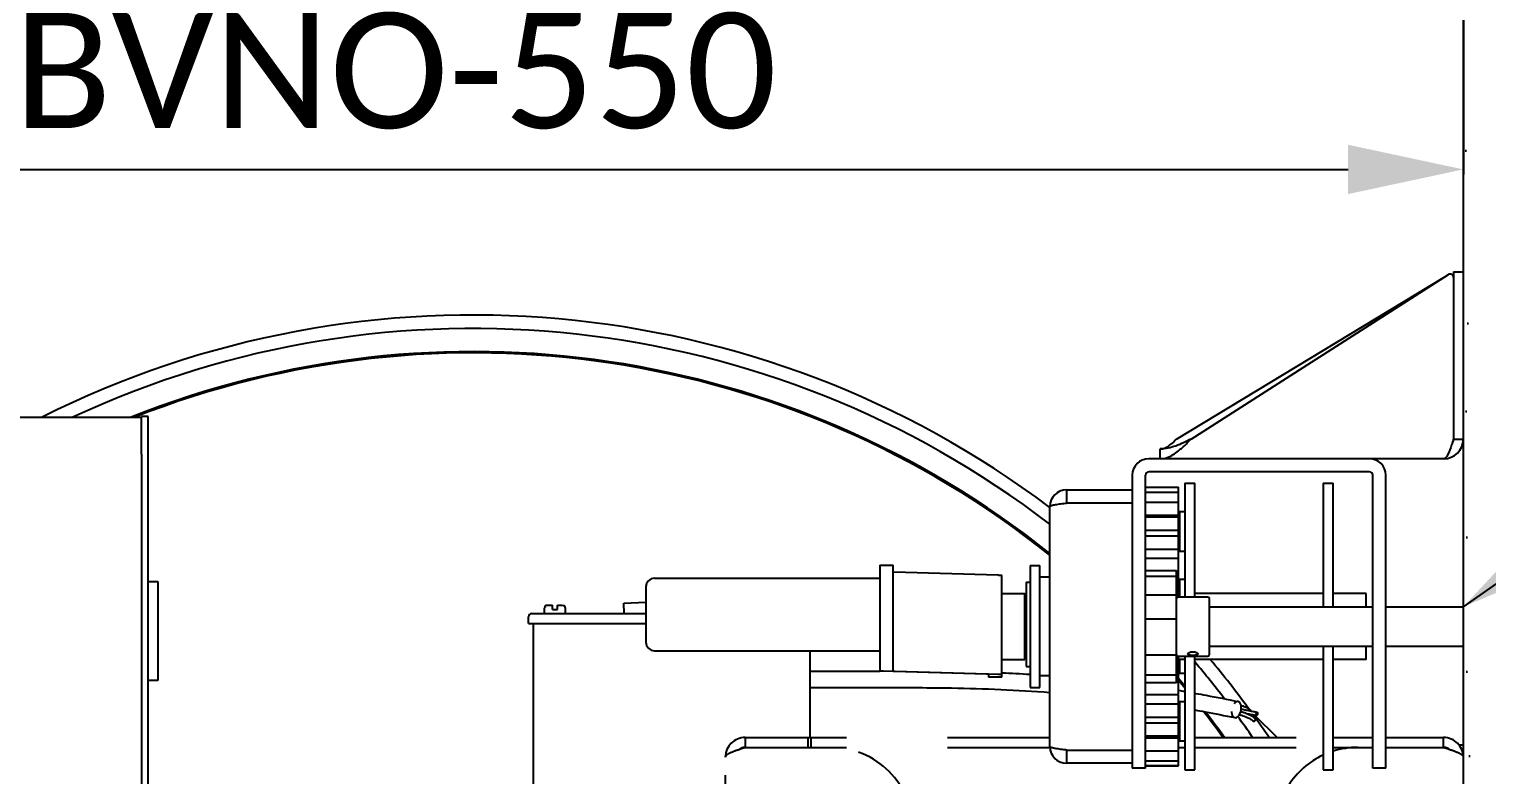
# Model space of a CAD drawing. Header units: millimetres. Extents: x 11802 to 19889, y -472 to 9054.
# Drawn here: x 16536.9 to 16979.4, y 3457 to 3683.4 of the extents above; entities that cross this region are included whole.
import ezdxf

# ---------------------------------------------------------------- set-up
doc = ezdxf.new("R2010")
doc.units = ezdxf.units.MM
doc.header["$LTSCALE"] = 307.34
doc.header["$PDMODE"] = 3
doc.header["$PDSIZE"] = 8
doc.linetypes.add('DOT', pattern=[0.2, 0.1, -0.1])
doc.layers.get('0').update_dxf_attribs({"linetype": 'CONTINUOUS'})
doc.layers.get('Defpoints').update_dxf_attribs({"linetype": 'CONTINUOUS'})
doc.styles.get("Standard").update_dxf_attribs({"font": 'calibri.ttf'})
doc.dimstyles.new('DIMSTYLE_2', dxfattribs={"dimtxt": 35, "dimasz": 35, "dimexe": 1.5, "dimexo": 1, "dimgap": 0.875, "dimtad": 1, "dimdec": 0, "dimdsep": 46, "dimtxsty": 'Standard', "dimblk": '_FILLED', "dimblk1": '_FILLED', "dimblk2": '_FILLED', "dimcen": 0.09, "dimazin": 2, "dimtp": 0.01, "dimtm": 0.01, "dimtfac": 1, "dimtdec": 0, "dimtofl": 0, "dimtmove": 0, "dimatfit": 3, "dimldrblk": '_FILLED', "dimfxl": 1, "dimtolj": 1, "dimarcsym": 0})
doc.dimstyles.get("Standard").update_dxf_attribs({"dimtxt": 35, "dimasz": 35, "dimexe": 1.5, "dimexo": 1, "dimtad": 1, "dimdsep": 46, "dimtxsty": 'Standard', "dimblk": '_FILLED', "dimblk1": '_FILLED', "dimblk2": '_FILLED', "dimcen": 0.09, "dimazin": 2, "dimtol": 1, "dimtp": 0.01, "dimtm": 0.01, "dimtfac": 1, "dimtofl": 0, "dimtmove": 0, "dimatfit": 3, "dimldrblk": '_FILLED', "dimfxl": 1, "dimtolj": 1, "dimarcsym": 0})

# ---------------------------------------------------------------- blocks, each defined once
blk = doc.blocks.new('_FILLED')
at = {"color": 0, "linetype": 'ByBlock'}
blk.add_solid([(0, 0), (-1, 0.214), (-1, -0.214)], dxfattribs=at)
blk = doc.blocks.new('*D163')
at = {"color": 0, "linetype": 'Continuous', "lineweight": -2}
for p, q in [((16972.25, 3804.97), (16972.25, 3639.35)), ((16422.2, 3551.96), (16422.2, 3642.35)), ((16457.2, 3640.85), (16937.25, 3640.85))]:
    blk.add_line(p, q, dxfattribs=at)
at = {"layer": 'Defpoints', "color": 0}
for p in [(16972.25, 3805.97), (16972.25, 3640.85), (16422.2, 3550.96)]:
    blk.add_point(p, dxfattribs=at)
at = {"color": 0, "linetype": 'ByBlock', "lineweight": -2, "xscale": 35, "yscale": 35, "zscale": 35, "rotation": 180}
blk.add_blockref('_FILLED', (16422.2, 3640.85), dxfattribs=at)
at = {"color": 0, "linetype": 'ByBlock', "lineweight": -2, "xscale": 35, "yscale": 35, "zscale": 35}
blk.add_blockref('_FILLED', (16972.25, 3640.85), dxfattribs=at)
at = {"color": 0, "insert": (16648.09, 3688.39), "char_height": 35, "attachment_point": 2, "line_spacing_factor": 0.9}
blk.add_mtext('\\A1;BVNO-{\\A1;550}', dxfattribs=at)
blk = doc.blocks.new('*D164')
at = {"color": 0, "linetype": 'Continuous', "lineweight": -2}
for p, q in [((16972.25, 3804.97), (16972.25, 3744.5)), ((16343.6, 3267.72), (16343.6, 3747.5)), ((16378.6, 3746), (16937.25, 3746))]:
    blk.add_line(p, q, dxfattribs=at)
at = {"layer": 'Defpoints', "color": 0}
for p in [(16972.25, 3805.97), (16972.25, 3746), (16343.6, 3266.72)]:
    blk.add_point(p, dxfattribs=at)
at = {"color": 0, "linetype": 'ByBlock', "lineweight": -2, "xscale": 35, "yscale": 35, "zscale": 35}
for p, rotation in [((16343.6, 3746), 179.9999902335), ((16972.25, 3746), 359.9999902334998)]:
    blk.add_blockref('_FILLED', p, dxfattribs=dict(at, rotation=rotation))
at = {"color": 0, "insert": (16648.09, 3793.54), "char_height": 35, "attachment_point": 2, "rotation": 360, "line_spacing_factor": 0.9}
blk.add_mtext('\\A1;AFU-630', dxfattribs=at)
blk = doc.blocks.new('*D379')
at = {"color": 0, "linetype": 'Continuous', "lineweight": -2}
for p, q in [((16107.81, 3441.04), (16107.81, 3870.15)), ((16142.81, 3868.65), (16937.25, 3868.65)), ((16972.25, 3690.6), (16972.25, 3870.15))]:
    blk.add_line(p, q, dxfattribs=at)
at = {"layer": 'Defpoints', "color": 0}
for p in [(16972.25, 3868.65), (16972.25, 3689.6), (16107.81, 3440.04)]:
    blk.add_point(p, dxfattribs=at)
at = {"color": 0, "linetype": 'ByBlock', "lineweight": -2, "xscale": 35, "yscale": 35, "zscale": 35, "rotation": 180}
blk.add_blockref('_FILLED', (16107.81, 3868.65), dxfattribs=at)
at = {"color": 0, "linetype": 'ByBlock', "lineweight": -2, "xscale": 35, "yscale": 35, "zscale": 35}
blk.add_blockref('_FILLED', (16972.25, 3868.65), dxfattribs=at)
at = {"color": 0, "insert": (16540.03, 3887.45), "char_height": 35, "attachment_point": 5}
blk.add_mtext('\\A1;\\A1;864', dxfattribs=at)

msp = doc.modelspace()

# ---------------------------------------------------------------- hatches: boundary and pattern name
at = {"linetype": 'ByBlock', "lineweight": 30}
h = msp.add_hatch(dxfattribs=at)
h.set_pattern_fill('AR-SAND', color=256, angle=90)
h.set_pattern_definition([(127.5, (17718.592, -3718.956), (-48.94132, -1.60003), [0, -38.608, 0, -43.18, 0, -41.275]), (97.5, (17718.59, -3718.956), (-71.6825, 44.95233), [0, -20.828, 0, -34.798, 0, -13.335]), (57.5, (17718.59, -3750.2), (-0.14372, 79.09924), [0, -12.7, 0, -45.72, 0, -59.69]), (47.5, (17718.59, -3750.2), (-22.29293, 76.35565), [0, -6.35, 0, -29.972, 0, -34.29])])
h.paths.add_polyline_path([(17146.62104, 3805.93432), (17146.62104, 3764.36837), (17146.62104, 3414.36837), (16971.62104, 3414.36837), (16971.62104, 3805.93432)])

# ---------------------------------------------------------------- linework, layer by layer
at = {"color": 0, "linetype": 'Continuous'}
for p, q in [((16972.24996, 1431.87286), (16972.24996, 3805.97267)), ((16885.2115, 3558.97267), (16966.14082, 3607.90287)), ((16889.63178, 3558.97267), (16967.71119, 3608.90718)), ((16969.24996, 3609.78267), (16969.24996, 3558.97267)), ((16969.24996, 3609.78267), (16972.24996, 3609.78267)), ((16571.0102, 3565.56194), (16457.0102, 3565.56194)), ((16571.0102, 3554.35202), (16571.0102, 3565.85366)), ((16573.0102, 3565.85366), (16571.0102, 3565.85366)), ((16573.0102, 3150.05923), (16573.0102, 3565.85366)), ((16969.24996, 3558.97267), (16972.24996, 3558.97267)), ((16571.0102, 3554.35202), (16571.0102, 3150.06109)), ((16966.24996, 3552.97267), (16876.74996, 3552.97267)), ((16880.24996, 3552.97267), (16880.24996, 3555.97267)), ((16943.74996, 3548.97267), (16876.74996, 3548.97267)), ((16871.74996, 3547.97267), (16871.74996, 3458.97267)), ((16875.74996, 3458.97267), (16875.74996, 3547.97267)), ((16875.74996, 3544.36662), (16885.74996, 3544.36662)), ((16885.74996, 3529.59353), (16885.74996, 3544.36662)), ((16887.74996, 3545.52267), (16887.74996, 3511.02267)), ((16887.74996, 3545.52267), (16890.74996, 3545.52267)), ((16890.74996, 3511.02267), (16890.74996, 3545.52267)), ((16929.74996, 3545.52267), (16929.74996, 3508.02267)), ((16929.74996, 3545.52267), (16932.74996, 3545.52267)), ((16932.74996, 3508.02267), (16932.74996, 3545.52267)), ((16944.74996, 3458.97267), (16944.74996, 3547.97267)), ((16948.74996, 3458.97267), (16948.74996, 3547.97267)), ((16851.74996, 3543.52267), (16851.74996, 3539.52267)), ((16851.74996, 3543.52267), (16871.74996, 3543.52267)), ((16875.74996, 3542.85692), (16885.74996, 3542.85692)), ((16875.74996, 3539.7972), (16885.74996, 3539.7972)), ((16846.74996, 3465.52267), (16846.74996, 3538.52267)), ((16851.48326, 3539.48597), (16851.74996, 3539.51984)), ((16871.74996, 3539.51984), (16851.74996, 3539.51984)), ((16875.74996, 3535.89212), (16885.74996, 3535.89212)), ((16875.74996, 3535.30504), (16885.74996, 3535.30504)), ((16886.04996, 3536.86717), (16886.04996, 3524.86717)), ((16887.74996, 3536.86717), (16886.04996, 3536.86717)), ((16875.74996, 3531.2762), (16885.74996, 3531.2762)), ((16875.74996, 3529.55307), (16885.74996, 3529.55307)), ((16885.74996, 3511.02267), (16885.74996, 3529.55307)), ((16875.74996, 3525.53609), (16885.74996, 3525.53609)), ((16875.74996, 3522.76234), (16885.74996, 3522.76234)), ((16887.74996, 3524.86717), (16886.04996, 3524.86717)), ((16795.14996, 3520.69985), (16795.14996, 3488.53323)), ((16795.14996, 3520.69985), (16799.14996, 3520.69985)), ((16799.14996, 3488.53323), (16799.14996, 3520.69985)), ((16831.0625, 3517.58341), (16799.36746, 3518.51061)), ((16832.14996, 3486.68651), (16832.14996, 3517.51094)), ((16840.74996, 3520.52267), (16840.74996, 3483.52267)), ((16840.74996, 3520.52267), (16843.74996, 3520.52267)), ((16843.74996, 3483.52267), (16843.74996, 3520.52267)), ((16875.74996, 3519.02267), (16885.14996, 3519.02267)), ((16885.14996, 3504.30651), (16885.14996, 3519.02267)), ((16885.14996, 3518.89237), (16885.74996, 3518.89237)), ((16573.0102, 3515.66943), (16576.0102, 3515.66943)), ((16576.0102, 3515.66943), (16576.0102, 3485.66943)), ((16724.14996, 3514.09985), (16724.14996, 3497.29985)), ((16726.74996, 3516.69985), (16795.14996, 3516.69985)), ((16839.54996, 3515.51877), (16839.54996, 3489.92607)), ((16839.54996, 3515.51877), (16840.74996, 3515.51877)), ((16846.74996, 3517.02267), (16843.74996, 3517.02267)), ((16885.14996, 3517.25554), (16875.74996, 3517.25554)), ((16885.14996, 3515.4269), (16885.74996, 3515.4269)), ((16886.04996, 3516.26858), (16886.04996, 3511.02267)), ((16887.74996, 3516.26858), (16886.04996, 3516.26858)), ((16717.39243, 3509.13989), (16724.14996, 3509.39833)), ((16717.51356, 3505.97267), (16717.39243, 3509.13989)), ((16832.14996, 3512.02267), (16839.14996, 3512.02267)), ((16839.14996, 3492.02267), (16839.14996, 3512.02267)), ((16839.14996, 3511.52267), (16839.54996, 3511.52267)), ((16885.14996, 3511.54185), (16875.74996, 3511.54185)), ((16885.14996, 3511.60036), (16885.74996, 3511.60036)), ((16885.64996, 3511.02267), (16894.64996, 3511.02267)), ((16886.04996, 3512.02267), (16885.74996, 3512.02267)), ((16929.74996, 3512.02267), (16890.74996, 3512.02267)), ((16895.14996, 3493.52267), (16895.14996, 3510.52267)), ((16942.74996, 3512.02267), (16932.74996, 3512.02267)), ((16942.74996, 3508.02267), (16942.74996, 3512.02267)), ((16688.5102, 3502.97267), (16688.5102, 3504.97267)), ((16689.5102, 3505.97267), (16724.14996, 3505.97267)), ((16693.2602, 3507.17267), (16693.2602, 3505.97267)), ((16693.2602, 3507.17267), (16693.34793, 3507.17267)), ((16693.34793, 3507.17267), (16693.34793, 3507.67267)), ((16694.17782, 3508.47267), (16695.7602, 3508.47267)), ((16695.7602, 3507.17267), (16695.7602, 3508.47267)), ((16695.7602, 3507.17267), (16697.2602, 3507.17267)), ((16697.2602, 3507.17267), (16697.2602, 3508.47267)), ((16697.2602, 3508.47267), (16698.84258, 3508.47267)), ((16699.67248, 3507.67267), (16699.67248, 3507.17267)), ((16699.67248, 3507.17267), (16699.7602, 3507.17267)), ((16699.7602, 3505.97267), (16699.7602, 3507.17267)), ((16885.14996, 3504.27827), (16875.74996, 3504.27827)), ((16885.14996, 3485.02267), (16885.14996, 3504.27827)), ((16895.14996, 3508.02267), (16944.74996, 3508.02267)), ((16948.74996, 3508.02267), (16972.24996, 3508.02267)), ((16688.5102, 3502.97267), (16724.14996, 3502.97267)), ((16690.0102, 3437.87141), (16690.0102, 3502.97267)), ((16895.14996, 3496.02267), (16944.74996, 3496.02267)), ((16929.74996, 3496.02267), (16929.74996, 3458.52267)), ((16932.74996, 3458.52267), (16932.74996, 3496.02267)), ((16942.74996, 3492.02267), (16942.74996, 3496.02267)), ((16948.74996, 3496.02267), (16972.24996, 3496.02267)), ((16726.74996, 3494.69985), (16795.14996, 3494.69985)), ((16774.0102, 3468.33236), (16774.0102, 3494.69985)), ((16832.14996, 3492.02267), (16839.14996, 3492.02267)), ((16839.14996, 3492.52267), (16839.54996, 3492.52267)), ((16885.14996, 3493.32367), (16875.74996, 3493.32367)), ((16885.14996, 3492.52523), (16885.74996, 3492.52523)), ((16885.64996, 3493.02267), (16894.64996, 3493.02267)), ((16885.74996, 3481.36008), (16885.74996, 3493.02267)), ((16887.74996, 3492.02267), (16885.74996, 3492.02267)), ((16886.04996, 3492.02267), (16886.04996, 3487.77676)), ((16887.74996, 3493.02267), (16887.74996, 3458.52267)), ((16890.74996, 3458.52267), (16890.74996, 3493.02267)), ((16929.74996, 3492.02267), (16890.74996, 3492.02267)), ((16942.74996, 3492.02267), (16932.74996, 3492.02267)), ((16774.0102, 3488.47241), (16795.14996, 3488.47213)), ((16827.93247, 3487.53356), (16796.23743, 3488.46076)), ((16799.36746, 3488.51874), (16831.0625, 3487.59153)), ((16828.14996, 3487.51907), (16828.14996, 3486.68651)), ((16832.14996, 3486.68651), (16828.14996, 3486.68651)), ((16839.54996, 3489.92607), (16840.74996, 3489.92607)), ((16846.74996, 3487.02267), (16843.74996, 3487.02267)), ((16885.14996, 3487.24723), (16875.74996, 3487.24723)), ((16885.14996, 3488.69625), (16885.74996, 3488.69625)), ((16887.74996, 3487.77676), (16886.04996, 3487.77676)), ((16576.0102, 3485.66943), (16573.0102, 3485.66943)), ((16774.0102, 3483.47241), (16806.8749, 3483.47197)), ((16840.74996, 3483.52267), (16843.74996, 3483.52267)), ((16875.74996, 3485.02267), (16885.14996, 3485.02267)), ((16885.14996, 3485.22778), (16885.74996, 3485.22778)), ((16885.74996, 3482.59779), (16885.90326, 3482.57294)), ((16885.75963, 3482.60301), (16885.91354, 3482.57848)), ((16875.74996, 3481.36008), (16885.74996, 3481.36008)), ((16875.74996, 3478.57575), (16885.74996, 3478.57575)), ((16885.74996, 3474.55962), (16885.74996, 3481.23011)), ((16886.04996, 3479.17818), (16886.04996, 3467.17818)), ((16887.74996, 3479.17818), (16886.04996, 3479.17818)), ((16890.74996, 3481.76872), (16890.89758, 3481.74278)), ((16890.76012, 3481.77379), (16890.9084, 3481.74816)), ((16875.74996, 3474.55962), (16885.74996, 3474.55962)), ((16885.74996, 3477.53267), (16886.04996, 3477.48401)), ((16885.74996, 3459.68639), (16885.74996, 3474.50457)), ((16885.76201, 3477.53888), (16886.06229, 3477.49034)), ((16904.84176, 3477.00754), (16904.99557, 3476.97525)), ((16904.99557, 3476.97525), (16905.36058, 3476.89879)), ((16906.22274, 3475.69815), (16906.56816, 3475.62689)), ((16906.42531, 3476.67742), (16906.76979, 3476.60635)), ((16906.76979, 3476.60635), (16907.10912, 3476.53665)), ((16907.10912, 3476.53665), (16907.44294, 3476.46837)), ((16907.24248, 3475.48866), (16907.57145, 3475.42167)), ((16907.44294, 3476.46837), (16907.77117, 3476.40153)), ((16907.57145, 3475.42167), (16907.89482, 3475.35613)), ((16907.77117, 3476.40153), (16907.87064, 3476.38133)), ((16907.87064, 3476.38133), (16908.09372, 3476.33615)), ((16907.89482, 3475.35613), (16908.21251, 3475.29205)), ((16908.09372, 3476.33615), (16908.41048, 3476.27226)), ((16908.21251, 3475.29205), (16908.52443, 3475.22944)), ((16908.41048, 3476.27226), (16908.72136, 3476.20986)), ((16908.86382, 3475.16172), (16915.69318, 3468.33236)), ((16875.74996, 3472.82477), (16885.74996, 3472.82477)), ((16875.74996, 3468.79534), (16885.74996, 3468.79534)), ((16773.24996, 3468.33236), (16773.24996, 3465.33236)), ((16774.31062, 3465.33236), (16774.31062, 3468.33236)), ((16851.74996, 3464.5255), (16851.48327, 3464.55938)), ((16851.74996, 3464.5255), (16871.74996, 3464.5255)), ((16851.74996, 3464.52267), (16851.74996, 3460.52267)), ((16875.74996, 3468.19585), (16885.74996, 3468.19585)), ((16885.74996, 3468.33236), (16886.04996, 3468.33236)), ((16885.74996, 3465.33236), (16887.74996, 3465.33236)), ((16887.74996, 3467.17818), (16886.04996, 3467.17818)), ((16932.74996, 3468.33236), (16944.74996, 3468.33236)), ((16932.74996, 3465.33236), (16944.74996, 3465.33236)), ((16871.74996, 3460.52267), (16851.74996, 3460.52267)), ((16875.74996, 3464.28874), (16885.74996, 3464.28874)), ((16875.74996, 3461.21303), (16885.74996, 3461.21303)), ((16875.74996, 3458.97267), (16871.74996, 3458.97267)), ((16885.74996, 3459.77989), (16875.74996, 3459.77989)), ((16875.74996, 3459.68851), (16885.74996, 3459.68851)), ((16875.74996, 3459.68639), (16885.74996, 3459.68639)), ((16887.74996, 3458.52267), (16890.74996, 3458.52267)), ((16929.74996, 3458.52267), (16932.74996, 3458.52267)), ((16948.74996, 3458.97267), (16944.74996, 3458.97267))]:
    msp.add_line(p, q, dxfattribs=at)
at = {"color": 0, "linetype": 'DOT'}
for p, q in [((16754.24996, 3468.33236), (16754.24996, 3465.33236)), ((16754.24996, 3468.33236), (16846.74996, 3468.33236)), ((16754.24996, 3465.33236), (16846.74996, 3465.33236)), ((16890.74996, 3468.33236), (16929.74996, 3468.33236)), ((16890.74996, 3465.33236), (16929.74996, 3465.33236)), ((16948.74996, 3468.33236), (16966.24996, 3468.33236)), ((16948.74996, 3465.33236), (16966.24996, 3465.33236)), ((16966.24996, 3465.33236), (16966.24996, 3468.33236)), ((16967.24996, 3465.01215), (16967.24996, 3465.15427)), ((16972.24996, 3465.97267), (16971.01207, 3465.97267)), ((16748.24996, 3180.33236), (16748.24996, 3462.33236))]:
    msp.add_line(p, q, dxfattribs=at)
at = {"color": 0, "linetype": 'Continuous'}
for points in [[(16909.16437, 3473.75703), (16909.1675, 3473.78077), (16909.16947, 3473.80431), (16909.17028, 3473.82765), (16909.16991, 3473.85088), (16909.16838, 3473.87392), (16909.16572, 3473.89647), (16909.16196, 3473.91846), (16909.15706, 3473.93997), (16909.15104, 3473.961)], [(16909.9025, 3475.44492), (16909.90485, 3475.45551), (16909.90703, 3475.46614), (16909.90902, 3475.4768), (16909.91083, 3475.4875), (16909.91245, 3475.49824), (16909.9139, 3475.50899), (16909.91515, 3475.51974), (16909.91622, 3475.5305), (16909.91711, 3475.54127)]]:
    msp.add_lwpolyline(points, dxfattribs=at)
for centre, radius, start, end in [((16968.24996, 3608.06473), 1, 0, 122.6003336), ((16671.71097, 3305.02107), 291.6, 53.1065922, 116.6622428), ((16671.71097, 3305.02107), 287.5, 52.4904448, 115.0007567), ((16671.71097, 3305.02107), 280.49174, 51.3826797, 111.7140731), ((16671.71097, 3305.02107), 280.1, 51.3193882, 111.5170626), ((16966.24996, 3558.97267), 6, 270, 0), ((16966.24996, 3558.97267), 3, 324.2298534, 0), ((16876.74996, 3547.97267), 5, 90, 180), ((16943.74996, 3547.97267), 5, 0, 90), ((16876.74996, 3547.97267), 1, 90, 180), ((16943.74996, 3547.97267), 1, 0, 90), ((16851.74996, 3538.52267), 5, 90, 180), ((16726.74996, 3514.09985), 2.6, 90, 180), ((16885.64996, 3510.52267), 0.5, 90, 180), ((16894.64996, 3510.52267), 0.5, 0, 90), ((16689.5102, 3504.97267), 1, 90, 180), ((16726.74996, 3497.29985), 2.6, 180, 270), ((16885.64996, 3493.52267), 0.5, 180, 270), ((16671.71097, 3305.02107), 287.5, 37.5332793, 40.3511982), ((16894.64996, 3493.52267), 0.5, 270, 0), ((16671.71097, 3305.02107), 291.6, 36.1843121, 39.8983289), ((16807.75222, 2948.91224), 539.54239, 86.4935173, 87.4059938), ((16671.71097, 3305.02107), 280.1, 39.5196463, 40.1535211), ((16671.71097, 3305.02107), 280.49174, 39.6152747, 40.2482642), ((16824.1485, 3095.44669), 392.02799, 80.6616324, 80.9351292), ((16903.43834, 3470.24603), 7.85639, 74.8020832, 79.1345583), ((16671.71097, 3305.02107), 280.1, 35.6736078, 37.6922644), ((16671.71097, 3305.02107), 280.49174, 35.6163661, 37.60243), ((16671.71097, 3305.02107), 287.5, 34.6221115, 36.1669412), ((16901.93764, 3461.79337), 13.54938, 78.0645397, 80.3646135), ((16902.00028, 3462.10458), 14.23193, 78.051315, 79.2651457), ((16902.15738, 3462.84568), 12.47436, 76.5770311, 78.0524402), ((16900.55754, 3477.41282), 4.30277, 351.8751439, 353.9213714), ((16902.15794, 3462.84714), 13.47282, 76.5766401, 78.0534483), ((16902.33709, 3463.59817), 11.70071, 75.0412781, 76.577588), ((16902.34019, 3463.61044), 12.68807, 75.0372732, 76.5769992), ((17002.88893, 3943.2994), 476.48852, 258.1891494, 258.3199176), ((16902.59505, 3464.55322), 11.71145, 72.4316769, 75.0509713), ((16905.46489, 3474.57785), 3.00903, 38.249353, 41.5686757), ((16905.51378, 3474.61698), 2.94641, 37.3737806, 38.2403025), ((16671.71097, 3305.02107), 291.6, 34.0612406, 35.7106048), ((16964.35426, 3754.05865), 284.36366, 258.6774259, 258.8623665), ((16964.35048, 3754.03956), 283.3442, 258.6775412, 258.8623608), ((16851.74996, 3465.52267), 5, 180, 270), ((16940.24996, 3440.33236), 25, 90, 107.467098)]:
    msp.add_arc(centre, radius, start, end, dxfattribs=at)
at = {"color": 0, "linetype": 'DOT'}
for centre, radius, start, end in [((16754.24996, 3462.33236), 6, 90, 180), ((16754.24996, 3462.33236), 3, 90, 125.5231146), ((16780.24996, 3440.33236), 25, 0, 90), ((16966.24996, 3462.33236), 6, 0, 90), ((16966.24996, 3462.33236), 3, 54.4769777, 89.9670411), ((16940.24996, 3440.33236), 25, 114.8447843, 180)]:
    msp.add_arc(centre, radius, start, end, dxfattribs=at)
at = {"color": 0, "linetype": 'Continuous'}
for points, knots in [([(16880.24996, 3555.97267), (16881.12723, 3555.97267), (16883.04299, 3556.84324), (16884.42261, 3558.2234), (16885.2115, 3558.97267)], [0, 0, 0, 0, 0.446384229, 1, 1, 1, 1]), ([(16889.63178, 3558.97267), (16888.09827, 3558.20241), (16885.14948, 3556.69906), (16881.84079, 3555.97267), (16880.24996, 3555.97267)], [0, 0, 0, 0, 0.518938562, 1, 1, 1, 1]), ([(16886.50451, 3555.97267), (16886.76904, 3556.20281), (16887.84101, 3557.17191), (16888.85989, 3558.19724), (16889.63178, 3558.97267)], [0, 0, 0, 0, 0.242691491, 1, 1, 1, 1]), ([(16880.24996, 3552.97267), (16881.32627, 3552.97267), (16883.67567, 3553.67757), (16885.54348, 3555.13662), (16886.50451, 3555.97267)], [0, 0, 0, 0, 0.457984662, 1, 1, 1, 1]), ([(16968.68356, 3557.21924), (16968.33598, 3556.17497), (16967.85067, 3554.78547), (16967.016, 3553.33287), (16966.47637, 3552.97267), (16966.24996, 3552.97267)], [0, 0, 0, 0, 0.654218478, 0.865416835, 1, 1, 1, 1]), ([(16846.74996, 3538.52267), (16846.74996, 3538.57271), (16846.88176, 3538.68791), (16847.14974, 3538.7818), (16847.58578, 3538.90222), (16848.43176, 3539.06742), (16849.75047, 3539.26478), (16850.87279, 3539.40835), (16851.48326, 3539.48597)], [0, 0, 0, 0, 0.030740578, 0.090499142, 0.182412012, 0.304405792, 0.621932037, 1, 1, 1, 1]), ([(16799.36746, 3518.51061), (16799.31358, 3518.51218), (16799.2672, 3518.5343), (16799.14996, 3518.50628), (16799.14996, 3518.5251)], [0, 0, 0, 0, 0.741209108, 1, 1, 1, 1]), ([(16832.14996, 3517.51094), (16832.14996, 3517.5353), (16832.00391, 3517.5216), (16831.84513, 3517.56336), (16831.47808, 3517.56517), (16831.21766, 3517.57887), (16831.0625, 3517.58341)], [0, 0, 0, 0, 0.066953866, 0.259375087, 0.573430152, 1, 1, 1, 1]), ([(16693.45278, 3508.06324), (16693.45275, 3508.02501), (16693.47274, 3507.93791), (16693.51928, 3507.86314), (16693.54865, 3507.82424)], [0, 0, 0, 0, 0.439565384, 1, 1, 1, 1]), ([(16693.49563, 3508.2035), (16693.48226, 3508.18297), (16693.46028, 3508.13791), (16693.4528, 3508.08815), (16693.45278, 3508.06324)], [0, 0, 0, 0, 0.495796919, 1, 1, 1, 1]), ([(16693.61605, 3508.31938), (16693.59194, 3508.30338), (16693.54739, 3508.269), (16693.5104, 3508.22617), (16693.49563, 3508.2035)], [0, 0, 0, 0, 0.516824591, 1, 1, 1, 1]), ([(16693.74898, 3508.38834), (16693.72538, 3508.37872), (16693.67983, 3508.358), (16693.63646, 3508.33293), (16693.61605, 3508.31938)], [0, 0, 0, 0, 0.509851324, 1, 1, 1, 1]), ([(16694.17782, 3508.47267), (16694.1075, 3508.47267), (16693.96124, 3508.45653), (16693.81934, 3508.417), (16693.74898, 3508.38834)], [0, 0, 0, 0, 0.480704726, 1, 1, 1, 1]), ([(16699.0853, 3508.30877), (16699.07362, 3508.30168), (16699.04992, 3508.28598), (16699.02735, 3508.26872), (16699.01592, 3508.25943)], [0, 0, 0, 0, 0.481292193, 1, 1, 1, 1]), ([(16699.26161, 3508.36438), (16699.23312, 3508.3644), (16699.17071, 3508.3537), (16699.11413, 3508.32626), (16699.0853, 3508.30877)], [0, 0, 0, 0, 0.457944634, 1, 1, 1, 1]), ([(16699.40453, 3508.31994), (16699.38356, 3508.33374), (16699.33773, 3508.35649), (16699.28695, 3508.36436), (16699.26161, 3508.36438)], [0, 0, 0, 0, 0.497662161, 1, 1, 1, 1]), ([(16699.51984, 3508.20129), (16699.50376, 3508.22495), (16699.46932, 3508.26868), (16699.42692, 3508.3052), (16699.40453, 3508.31994)], [0, 0, 0, 0, 0.516107363, 1, 1, 1, 1]), ([(16699.58899, 3508.07237), (16699.57929, 3508.09523), (16699.55839, 3508.13943), (16699.53333, 3508.18146), (16699.51984, 3508.20129)], [0, 0, 0, 0, 0.508733816, 1, 1, 1, 1]), ([(16699.63298, 3507.94546), (16699.62698, 3507.96711), (16699.61372, 3508.00993), (16699.59771, 3508.05181), (16699.58899, 3508.07237)], [0, 0, 0, 0, 0.501526207, 1, 1, 1, 1]), ([(16699.67248, 3507.67267), (16699.67248, 3507.7167), (16699.66479, 3507.8088), (16699.64581, 3507.89916), (16699.63298, 3507.94546)], [0, 0, 0, 0, 0.478184983, 1, 1, 1, 1]), ([(16888.64996, 3493.70465), (16888.64996, 3493.7922), (16888.73968, 3493.93239), (16888.90877, 3494.0691), (16889.17416, 3494.22153), (16889.59267, 3494.35601), (16890.14993, 3494.41374), (16890.7072, 3494.35602), (16891.12572, 3494.22155), (16891.39112, 3494.06912), (16891.56023, 3493.93241), (16891.64996, 3493.79222), (16891.64996, 3493.70467)], [0, 0, 0, 0, 0.074977691, 0.126899469, 0.188489373, 0.335035067, 0.49999431, 0.664952713, 0.811499251, 0.873092781, 0.925017808, 1, 1, 1, 1]), ([(16891.64996, 3493.70467), (16891.64997, 3493.66756), (16891.62696, 3493.58665), (16891.53085, 3493.48961), (16891.3876, 3493.4122), (16891.20034, 3493.3506), (16890.97462, 3493.30394), (16890.62095, 3493.25929), (16890.14999, 3493.2406), (16889.67904, 3493.25929), (16889.32536, 3493.30393), (16889.09963, 3493.35059), (16888.91237, 3493.41219), (16888.7691, 3493.48959), (16888.67297, 3493.58663), (16888.64996, 3493.66754), (16888.64996, 3493.70465)], [0, 0, 0, 0, 0.033428767, 0.071803463, 0.119888176, 0.179079156, 0.248780578, 0.327253863, 0.499994024, 0.67273332, 0.751206524, 0.82091005, 0.880104876, 0.92819306, 0.966570193, 1, 1, 1, 1]), ([(16796.23743, 3488.46076), (16796.08226, 3488.4653), (16795.82185, 3488.479), (16795.4548, 3488.48081), (16795.29601, 3488.52257), (16795.14996, 3488.50886), (16795.14996, 3488.53323)], [0, 0, 0, 0, 0.426569848, 0.740624913, 0.933046134, 1, 1, 1, 1]), ([(16799.14996, 3488.53323), (16799.14996, 3488.51441), (16799.2672, 3488.54243), (16799.31358, 3488.52031), (16799.36746, 3488.51874)], [0, 0, 0, 0, 0.258790892, 1, 1, 1, 1]), ([(16828.14996, 3487.51907), (16828.14996, 3487.53789), (16828.03273, 3487.50987), (16827.98635, 3487.53198), (16827.93247, 3487.53356)], [0, 0, 0, 0, 0.258790892, 1, 1, 1, 1]), ([(16831.0625, 3487.59153), (16831.21766, 3487.587), (16831.47808, 3487.5733), (16831.84513, 3487.57149), (16832.00391, 3487.52972), (16832.14996, 3487.54343), (16832.14996, 3487.51907)], [0, 0, 0, 0, 0.426569847, 0.740624913, 0.933046134, 1, 1, 1, 1]), ([(16806.8749, 3483.47197), (16810.22996, 3483.47193), (16823.53207, 3483.35185), (16836.8306, 3482.75821), (16846.75125, 3482.02903)], [0, 0, 0, 0, 0.252213725, 1, 1, 1, 1]), ([(16890.9084, 3481.74816), (16892.01717, 3481.55629), (16896.36042, 3480.78453), (16900.68971, 3479.93354), (16903.90387, 3479.25005)], [0, 0, 0, 0, 0.255084869, 1, 1, 1, 1]), ([(16903.90487, 3479.24976), (16903.57984, 3479.3196), (16903.06356, 3479.07693), (16902.75438, 3478.72401), (16902.66617, 3478.60938)], [0, 0, 0, 0, 0.696821481, 1, 1, 1, 1]), ([(16904.22447, 3479.10469), (16904.17611, 3479.13973), (16904.07407, 3479.2), (16903.96149, 3479.23759), (16903.90487, 3479.24976)], [0, 0, 0, 0, 0.507655948, 1, 1, 1, 1]), ([(16904.8105, 3477.98203), (16904.7892, 3478.10459), (16904.69236, 3478.51714), (16904.46972, 3478.92701), (16904.22447, 3479.10469)], [0, 0, 0, 0, 0.291156452, 1, 1, 1, 1]), ([(16904.84488, 3477.72038), (16904.84084, 3477.76465), (16904.83117, 3477.85212), (16904.81796, 3477.93914), (16904.8105, 3477.98203)], [0, 0, 0, 0, 0.505172617, 1, 1, 1, 1]), ([(16904.85962, 3477.39146), (16904.85962, 3477.44683), (16904.8572, 3477.55662), (16904.84982, 3477.6662), (16904.84488, 3477.72038)], [0, 0, 0, 0, 0.50437213, 1, 1, 1, 1]), ([(16906.03277, 3477.6574), (16906.07767, 3477.64087), (16906.16645, 3477.60696), (16906.25436, 3477.57082), (16906.29776, 3477.5523)], [0, 0, 0, 0, 0.503437831, 1, 1, 1, 1]), ([(16890.76282, 3476.69833), (16891.79478, 3476.51768), (16895.83864, 3475.79193), (16899.87, 3474.99605), (16902.86387, 3474.3594)], [0, 0, 0, 0, 0.254997226, 1, 1, 1, 1]), ([(16901.90812, 3476.21799), (16901.90811, 3475.98852), (16901.95147, 3475.29638), (16902.38344, 3474.46272), (16902.86287, 3474.35969)], [0, 0, 0, 0, 0.318773002, 1, 1, 1, 1]), ([(16903.9122, 3474.78161), (16903.96552, 3474.83589), (16904.06936, 3474.95331), (16904.16192, 3475.07971), (16904.20676, 3475.14641)], [0, 0, 0, 0, 0.486301339, 1, 1, 1, 1]), ([(16904.55824, 3475.82345), (16904.57157, 3475.85717), (16904.5974, 3475.92525), (16904.62144, 3475.99399), (16904.63306, 3476.02864)], [0, 0, 0, 0, 0.498046425, 1, 1, 1, 1]), ([(16904.63306, 3476.02864), (16904.65679, 3476.09936), (16904.70066, 3476.24245), (16904.73725, 3476.38756), (16904.75375, 3476.46072)], [0, 0, 0, 0, 0.498676124, 1, 1, 1, 1]), ([(16904.75375, 3476.46072), (16904.76662, 3476.51776), (16904.79004, 3476.63203), (16904.8089, 3476.74715), (16904.81712, 3476.80471)], [0, 0, 0, 0, 0.501400001, 1, 1, 1, 1]), ([(16904.83612, 3476.95719), (16904.84386, 3477.02993), (16904.85554, 3477.17455), (16904.85962, 3477.3196), (16904.85962, 3477.39146)], [0, 0, 0, 0, 0.504449841, 1, 1, 1, 1]), ([(16906.13007, 3475.71842), (16906.20186, 3475.69566), (16906.34401, 3475.649), (16906.48514, 3475.59937), (16906.55494, 3475.57396)], [0, 0, 0, 0, 0.503467086, 1, 1, 1, 1]), ([(16906.21242, 3474.63445), (16906.25716, 3474.61817), (16906.3458, 3474.58512), (16906.4339, 3474.55067), (16906.47751, 3474.53319)], [0, 0, 0, 0, 0.503286626, 1, 1, 1, 1]), ([(16906.29776, 3477.5523), (16906.3401, 3477.53423), (16906.42378, 3477.49724), (16906.50644, 3477.45801), (16906.54721, 3477.43796)], [0, 0, 0, 0, 0.503296537, 1, 1, 1, 1]), ([(16906.55494, 3475.57396), (16906.60457, 3475.55589), (16906.70305, 3475.51918), (16906.80092, 3475.48089), (16906.84945, 3475.46145)], [0, 0, 0, 0, 0.502563107, 1, 1, 1, 1]), ([(16906.84945, 3475.46145), (16906.89831, 3475.44187), (16906.99521, 3475.40211), (16907.09143, 3475.3607), (16907.13912, 3475.33968)], [0, 0, 0, 0, 0.502478625, 1, 1, 1, 1]), ([(16907.13912, 3475.33968), (16907.1862, 3475.31893), (16907.27953, 3475.27682), (16907.37211, 3475.23306), (16907.41796, 3475.21087)], [0, 0, 0, 0, 0.502495408, 1, 1, 1, 1]), ([(16907.39051, 3476.89257), (16907.41996, 3476.86751), (16907.47779, 3476.8166), (16907.53384, 3476.76371), (16907.56128, 3476.73689)], [0, 0, 0, 0, 0.501911238, 1, 1, 1, 1]), ([(16907.41796, 3475.21087), (16907.46324, 3475.18896), (16907.55295, 3475.14454), (16907.64182, 3475.09847), (16907.68581, 3475.07512)], [0, 0, 0, 0, 0.502499919, 1, 1, 1, 1]), ([(16907.56128, 3476.73689), (16907.58811, 3476.71065), (16907.64071, 3476.6574), (16907.69138, 3476.60231), (16907.71613, 3476.57439)], [0, 0, 0, 0, 0.501464307, 1, 1, 1, 1]), ([(16907.68581, 3475.07512), (16907.72929, 3475.05205), (16907.81537, 3475.00532), (16907.90054, 3474.95692), (16907.94266, 3474.93242)], [0, 0, 0, 0, 0.502468281, 1, 1, 1, 1]), ([(16907.94266, 3474.93242), (16907.98427, 3474.90822), (16908.06663, 3474.85922), (16908.14797, 3474.80857), (16908.18817, 3474.78294)], [0, 0, 0, 0, 0.502392843, 1, 1, 1, 1]), ([(16908.26838, 3473.55182), (16908.27342, 3473.5358), (16908.28628, 3473.50441), (16908.30389, 3473.47546), (16908.31371, 3473.46165)], [0, 0, 0, 0, 0.497913041, 1, 1, 1, 1]), ([(16908.31371, 3473.46165), (16908.32183, 3473.45025), (16908.33953, 3473.42827), (16908.35958, 3473.40842), (16908.37016, 3473.399)], [0, 0, 0, 0, 0.496844522, 1, 1, 1, 1]), ([(16908.37016, 3473.399), (16908.4879, 3473.29421), (16908.90322, 3473.25464), (16909.1367, 3473.58255), (16909.16437, 3473.75703)], [0, 0, 0, 0, 0.471520166, 1, 1, 1, 1]), ([(16908.85236, 3474.29718), (16908.88601, 3474.26886), (16908.9524, 3474.21168), (16909.01741, 3474.15293), (16909.04942, 3474.12329)], [0, 0, 0, 0, 0.501975185, 1, 1, 1, 1]), ([(16909.10571, 3474.05117), (16909.0976, 3474.06257), (16909.07989, 3474.08456), (16909.05984, 3474.10441), (16909.04926, 3474.11383)], [0, 0, 0, 0, 0.496844522, 1, 1, 1, 1]), ([(16909.15104, 3473.961), (16909.14601, 3473.97703), (16909.13314, 3474.00842), (16909.11553, 3474.03737), (16909.10571, 3474.05117)], [0, 0, 0, 0, 0.497913041, 1, 1, 1, 1]), ([(16909.12547, 3475.54128), (16909.12098, 3475.48011), (16909.13262, 3475.35785), (16909.17901, 3475.24348), (16909.21199, 3475.19399)], [0, 0, 0, 0, 0.507707813, 1, 1, 1, 1]), ([(16909.21199, 3475.19399), (16909.23669, 3475.15692), (16909.29694, 3475.09006), (16909.38454, 3475.06405), (16909.42654, 3475.06206)], [0, 0, 0, 0, 0.514403128, 1, 1, 1, 1]), ([(16851.48327, 3464.55938), (16850.87284, 3464.63699), (16849.75056, 3464.78056), (16848.43186, 3464.9779), (16847.58586, 3465.14311), (16847.14978, 3465.26354), (16846.88178, 3465.35742), (16846.74996, 3465.47263), (16846.74996, 3465.52267)], [0, 0, 0, 0, 0.378043612, 0.695573757, 0.81757213, 0.909491359, 0.969257477, 1, 1, 1, 1])]:
    msp.add_open_spline(points, degree=3, knots=knots, dxfattribs=at)
for points in [[(16969.24996, 3558.97267), (16969.06366, 3558.38739), (16968.87754, 3557.80202), (16968.68356, 3557.21924)], [(16905.49792, 3477.82765), (16905.67842, 3477.77839), (16905.85719, 3477.72203), (16906.03277, 3477.6574)], [(16902.86287, 3474.35969), (16903.23145, 3474.28049), (16903.64803, 3474.51265), (16903.9122, 3474.78161)], [(16904.20676, 3475.14641), (16904.34863, 3475.35744), (16904.4648, 3475.58696), (16904.55824, 3475.82345)], [(16905.35731, 3474.90237), (16905.64588, 3474.82523), (16905.93173, 3474.73661), (16906.21242, 3474.63445)], [(16906.47751, 3474.53319), (16906.80212, 3474.40312), (16907.11986, 3474.25283), (16907.42269, 3474.07796)], [(16906.54721, 3477.43796), (16906.8476, 3477.29019), (16907.13556, 3477.10952), (16907.39051, 3476.89257)], [(16906.56816, 3475.62689), (16906.7929, 3475.58063), (16907.01767, 3475.53455), (16907.24248, 3475.48866)], [(16907.42269, 3474.07796), (16907.76072, 3473.88276), (16908.08359, 3473.65475), (16908.37, 3473.38954)], [(16908.18817, 3474.78294), (16908.41948, 3474.63552), (16908.64249, 3474.47378), (16908.85236, 3474.29718)], [(16909.61604, 3476.0205), (16909.41266, 3476.03014), (16909.18595, 3475.83601), (16909.14008, 3475.63763)], [(16909.42654, 3475.06206), (16909.62992, 3475.05242), (16909.85663, 3475.24654), (16909.9025, 3475.44492)], [(16909.91711, 3475.54127), (16909.93093, 3475.72941), (16909.80448, 3476.01156), (16909.61604, 3476.0205)]]:
    msp.add_open_spline(points, degree=3, dxfattribs=at)
at = {"color": 0, "linetype": 'DOT'}
for points, knots in [([(16748.24996, 3462.33236), (16748.24996, 3462.89799), (16750.06183, 3463.96496), (16751.46128, 3464.42161), (16752.50825, 3464.76986)], [0, 0, 0, 0, 0.33890167, 1, 1, 1, 1]), ([(16967.99168, 3464.76986), (16969.03865, 3464.42161), (16970.4381, 3463.96496), (16972.24996, 3462.89799), (16972.24996, 3462.33236)], [0, 0, 0, 0, 0.66109832, 1, 1, 1, 1])]:
    msp.add_open_spline(points, degree=3, knots=knots, dxfattribs=at)
for points in [[(16752.50825, 3464.76986), (16753.08716, 3464.96242), (16753.66861, 3465.14731), (16754.24996, 3465.33236)], [(16966.24996, 3465.33236), (16966.83132, 3465.14731), (16967.41276, 3464.96242), (16967.99168, 3464.76986)]]:
    msp.add_open_spline(points, degree=3, dxfattribs=at)

# ---------------------------------------------------------------- dimensions: what is measured, and where the dimension line sits
at = {"color": 0, "linetype": 'Continuous'}
dim = msp.add_linear_dim(base=(16972.24996, 3868.6472), p1=(16107.8102, 3440.04455), p2=(16972.24996, 3689.59828), text='\\A1;864', dimstyle='DIMSTYLE_2', override={"dimtxsty": 'Standard', "dimldrblk": '_FILLED'}, dxfattribs=at)
dim.commit()
dim.dimension.update_dxf_attribs({"geometry": '*D379', "text_midpoint": (16540.03008, 3887.45296)})
dim = msp.add_linear_dim(base=(16972.24995, 3746.00149), p1=(16343.59834, 3266.72097), p2=(16972.24996, 3805.97267), angle=359.9999902, text='AFU-630', dimstyle='DIMSTYLE_2', override={"dimtxsty": 'Standard'}, dxfattribs=at)
dim.commit()
dim.dimension.update_dxf_attribs({"geometry": '*D164', "text_midpoint": (16648.0866, 3746.00154), "dimtype": 160})
dim = msp.add_linear_dim(base=(16972.24996, 3640.84653), p1=(16422.19866, 3550.96442), p2=(16972.24996, 3805.97267), text='BVNO-{\\A1;<>}', dimstyle='DIMSTYLE_2', override={"dimtxsty": 'Standard'}, dxfattribs=at)
dim.commit()
dim.dimension.update_dxf_attribs({"geometry": '*D163', "text_midpoint": (16648.0866, 3640.84653), "dimtype": 160})

# ---------------------------------------------------------------- leaders
at = {"color": 0, "linetype": 'Continuous', "lineweight": 30}
msp.add_leader([(16972.24996, 3508.02267), (17198.01976, 3666.36608), (17245.82272, 3666.82693)], dimstyle='Standard', override={"dimtad": 0}, dxfattribs=at)

doc.saveas('drawing.dxf')
